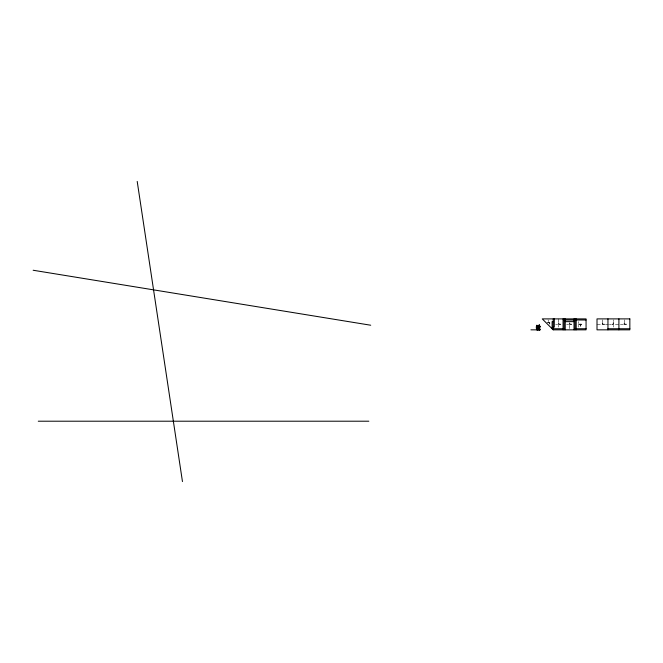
<?xml version="1.0" encoding="UTF-8"?>
<svg xmlns="http://www.w3.org/2000/svg" width="663" height="663" viewBox="0 0 663 663"><rect width="100%" height="100%" fill="white"/><g stroke="black" fill="none" stroke-linecap="round" stroke-linejoin="round"><path stroke-width="0.5" stroke-dasharray="3.31 2.49" d="M555.644 324.364L557.666 324.364M566.65 324.364L568.639 324.364M597.007 324.364L600.653 324.364M605.468 324.364L608.452 324.364M609.446 324.364L611.435 324.364M615.421 324.364L619.399 324.364M620.394 324.364L623.377 324.364M548.036 319.806L548.649 321.63M624.372 319.806L624.372 322.541M613.424 319.806L613.424 321.63M613.424 325.276L613.424 327.099M602.476 319.806L602.476 322.541M578.758 321.63L578.758 323.453M578.758 325.276L578.758 327.099M569.633 325.276L569.633 329.842M558.685 318.895L558.685 322.541M558.685 325.276L558.685 327.099"/><path stroke-width="0.99" d="M539.176 329.851L538.688 326.469L539.243 327.721L538.804 329.842L539.127 327.928L539.433 329.851L539.989 329.834L539.309 327.679L538.77 328.873C538.729 331.152 539.193 328.757 539.309 327.679M538.688 327.505L538.862 326.221M539.118 325.077L539.226 325.898L539.525 325.226M537.262 326.818C537.66 324.588 537.088 329.37 536.301 326.917L537.071 325.268L537.453 326.063L536.848 329.834L536.815 326.834L537.378 326.826L537.552 329.851L537.312 328.226C535.215 327.853 537.867 325.326 537.56 328.376L537.502 329.842L537.038 327.912L537.511 327.812M537.163 325.574L536.425 326.13L536.806 327.82M538.886 329.859L538.895 327.671M539.69 327.63L539.748 326.345L539.433 329.851L538.828 325.848L538.671 326.586L539.143 327.265L539.989 326.561L539.367 325.583L538.663 325.873L538.911 327.224M536.906 325.923L536.674 325.318M537.279 326.246L537.502 329.842L537.287 329.436M536.276 327.895L536.765 329.436M539.475 325.276L539.989 326.561L539.392 327.414L539.682 326.428L539.11 327.05L539.127 327.928M536.864 329.586L536.732 326.262L536.765 326.818M538.936 327.365L539.574 327.348L539.433 325.864M536.732 326.262L536.475 327.116L536.839 325.674M539.458 325.334L538.895 325.26L539.35 325.226M536.607 327.522L537.345 326.271M539.433 328.458L539.375 327.895L539.989 329.834L539.367 329.693M536.74 328.807L537.378 327.862L537.055 326.818M537.386 326.097L537.063 325.591M537.022 325.823L537.096 325.69M538.671 326.586L538.663 325.873M538.92 328.624L539.243 327.721M536.798 326.411L536.74 325.84M536.997 327.646L537.403 326.826M539.392 327.414L539.732 326.809M539.583 325.276L539.102 325.226M536.433 327.887L537.378 327.862L536.433 327.887L536.408 327.381L536.732 329.735M536.723 326.395L537.237 326.329M537.038 327.912L537.511 327.87M564.155 319.989L586.059 319.989M553.207 321.63L552.113 321.63L552.113 328.749L564.155 328.749M565.249 321.63L574.009 321.63M547.63 322.541L549.561 322.541L549.561 323.842M560.616 324.364L558.685 324.364L558.685 323.063M571.564 324.364L569.633 324.364L569.633 323.063M578.758 324.364L581.608 324.364M604.407 324.364L602.476 324.364L602.476 323.063M612.397 324.364L613.424 324.364L613.424 322.632M626.311 324.364L624.372 324.364L624.372 323.063M553.207 327.099L554.301 327.099L554.301 318.895M575.103 328.749L586.059 328.749M607.954 328.749L629.85 328.749M530.922 329.842L539.914 329.842M553.207 329.842L586.059 329.842L586.059 318.895L542.259 318.895L553.207 329.842L553.207 318.895M38.272 421.204L368.835 421.204M537.212 328.367L537.279 327.895M536.74 327.829L536.823 328.384M33.15 270.247L370.716 325.226M536.922 327.912L536.508 327.829L536.732 328.608M536.591 327.05L536.425 326.13L536.698 327.613M538.596 326.179L538.862 326.95M536.823 325.318L536.914 325.773M536.864 325.782L536.947 326.271M137.208 181.422L182.458 481.578M538.679 327.762L538.779 328.533M538.688 326.469L538.762 327.381M537.279 328.74L537.32 329.478M618.902 318.895L618.902 329.842M607.954 318.895L607.954 329.842M580.581 324.364L580.581 326.105M576.205 318.895L576.205 329.842M575.103 318.895L575.103 329.842M574.009 318.895L574.009 329.842M565.249 318.895L565.249 329.842M564.155 318.895L564.155 329.842M563.061 318.895L563.061 329.842M537.32 326.635L537.187 327.29L537.32 326.635M629.85 318.895L597.007 318.895L597.007 329.842L629.85 329.842L629.85 318.895"/></g></svg>
